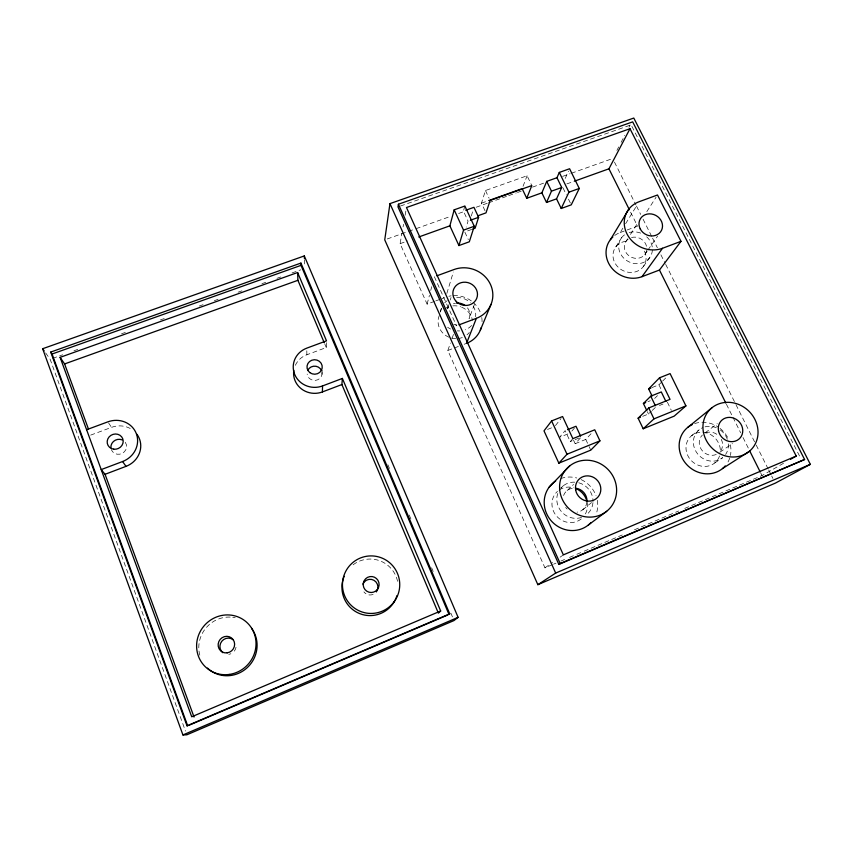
<?xml version="1.0" encoding="UTF-8"?>
<svg xmlns="http://www.w3.org/2000/svg" width="853" height="853" viewBox="0 0 853 853"><rect width="100%" height="100%" fill="white"/><g stroke="black" fill="none" stroke-linecap="round" stroke-linejoin="round"><path stroke-width="0.64" stroke-dasharray="4.26 3.2" d="M322.029 374.328L322.146 369.296M295.341 365.308A20.994 19.982 1.8 0 1 306.888 354.752L326.283 347.544L326.464 341.957M434.54 301.354L427.108 304.116L400.1 243.67L401.923 233.349M403.064 226.887L403.512 224.307M405.111 215.276L406.252 208.814M427.108 304.116L429.411 295.405M430.733 290.425L431.725 286.693M464.864 206.031L463.414 211.086L468.052 221.098L466.228 227.122M440.34 312.059L441.385 308.562M446.844 293.443L453.348 272.022M471.325 215.948L473.202 209.785M447.59 308.445L448.742 304.809M450.267 299.968L451.034 297.548M484.994 210.723L481.455 203.163L485.464 190.518L527.09 175.761L531.814 185.57M552.317 564.707L544.96 567.842L447.825 350.466L450.427 343.077M452.154 338.14L453.465 334.44M474.439 304.425L469.086 318.638A11.835 11.057 19 0 0 467.305 307.581M523.038 186.317L527.09 175.761M565.208 178.416L568.503 171.165M616.9 150.427L618.713 146.961M621.123 142.334L624.737 135.403M628.97 127.31L630.175 124.996M614.746 235.449A25.526 23.01 28.7 0 1 620.184 232.549L622.893 228.146M625.601 223.742L637.106 205.019M615.866 246.858L621.592 237.678M626.241 241.015L627.648 238.819M630.463 234.415L637.479 223.401M646.809 211.661L656.085 197.203M644.889 254.429L647.128 251.208M647.875 250.142L657.567 236.185M643.301 266.626L649.57 257.787M555.442 425.583L561.007 418.556M571.862 431.074L574.346 428.185M567.842 433.953L559.589 437.28L565.155 430.626L570.241 441.587L572.853 438.645M573.515 440.137L575.167 443.709L581.096 437.194L570.241 441.587M575.167 443.709L585.766 439.412L592.046 432.674M652.065 387.539L658.9 384.799L661.704 381.995M662.632 381.067L667.291 376.397M563.279 485.762L560.794 488.193A18.585 17.625 44.7 0 1 575.274 482.18M654.656 398.415L657.492 395.643M567.149 490.55L573.557 484.472M642.714 416.328L648.472 414.004L651.276 411.338M652.214 410.453L655.957 406.913M582.727 509.806L591.502 502.598M691.74 435.595L699.215 429.752M705.132 432.855L717.256 423.621M544.96 567.842L552.541 562.5M560.122 557.158L563.364 554.866M719.793 452.271L732.46 443.581M714.707 462.976L722.672 457.656A18.254 16.665 43.4 0 1 696.464 452.293A18.254 16.665 43.4 0 1 702.979 427.545M684.746 508.399L762.006 475.558L784.824 462.561M553.544 564.196L555.996 563.151M560.901 561.061L564.579 559.493M569.484 557.414L575.615 554.802M576.841 554.279L582.972 551.678M584.198 551.155L622.21 534.991M634.472 529.777L678.615 511.011M659.476 405.484L662.984 404.066M647.981 401.646L650.274 400.729M547.551 429.432L552.286 427.534M447.825 350.466L458.338 346.467M464.181 344.249L466.516 343.364M435.776 300.896L440.734 299.062M441.971 298.603L444.456 297.686M620.184 232.549L637.543 226.12L629.962 210.915M90.685 435.115L111.53 427.364A22.253 20.803 -21.9 0 1 132.215 429.699M471.666 229.446L464.778 231.931L468.318 239.597M52.641 358.367L62.674 354.784M73.955 350.764L77.708 349.421M121.584 333.768L125.338 332.425M160.428 319.896L164.192 318.564M199.282 306.035L203.046 304.692M214.327 300.672L218.091 299.328M238.136 292.174L241.9 290.83M261.956 283.676L265.709 282.332M276.99 278.302L280.754 276.969M292.035 272.939L300.81 269.804M387.251 238.957L407.286 231.813M408.544 231.366L414.803 229.126M416.061 228.679L451.12 216.172M458.637 213.485L464.896 211.256M476.166 207.236L487.436 203.206M488.694 202.758L501.212 198.291M502.47 197.843L507.482 196.062M508.729 195.614L516.246 192.927M517.494 192.479L521.258 191.147M532.528 187.116L543.798 183.096M562.585 176.4L570.092 173.713M571.35 173.266L612.678 158.519M400.1 243.67L407.563 240.994M566.861 183.896L573.056 181.678M481.455 203.163L488.854 200.53M400.494 206.021L631.124 124.847L800.818 458.551M45.646 352.939L50.135 359.262L185.464 731.053M108.587 422.949L111.53 427.364M614.459 162.091L635.901 204.901M636.498 206.085L640.667 214.412M643.055 219.168L651.98 237.006M652.577 238.19L657.343 247.711M660.915 254.844L665.084 263.161M665.681 264.355L735.371 403.49M735.968 404.674L755.619 443.923M756.216 445.106L768.126 468.894M768.724 470.078L771.112 474.833M771.698 476.027L772.893 478.405M726.436 404.279L732.364 416.157M732.962 417.341L740.66 432.791M743.038 437.536L748.966 449.424M760.812 473.18L762.006 475.558M563.012 187.927L566.307 194.697M568.503 199.207L570.7 203.718M658.9 384.799L661.736 390.61M667.387 402.211L671.343 410.336M647.342 411.668L648.472 414.004M485.464 190.518L489.1 198.227M585.766 439.412L588.549 445.373M589.103 446.567L590.766 450.139M434.358 276.735L456.494 325.814M387.88 464.746L389.448 468.425M409.227 515.052L411.828 521.183M431.618 567.799L433.185 571.478M450.885 613.19L452.453 616.868M324.737 343.876L326.283 347.544M304.382 259.685L304.521 265.955M306.803 350.786L306.888 354.752M353.099 564.793A28.277 28.128 -82 0 1 397.754 582.258M199.815 655.2A29.812 28.682 -50 0 1 230.267 617.082M232.762 617.295A29.812 28.682 -50 0 1 235.225 617.732M322.05 372.462A7.496 7.133 1.8 0 1 315.482 380.374A7.496 7.133 1.8 0 1 307.155 374.083M125.252 442.291A7.944 7.432 -21.9 0 1 122.278 453.338A7.944 7.432 -21.9 0 1 111.295 449.584M236.004 647.246A8.285 7.965 -50 0 1 232.73 652.662M230.864 653.739A8.285 7.965 -50 0 1 228.807 654.304M373.113 594.402A7.858 7.816 -82.1 0 1 363.911 591.918M646.67 250.313A11.505 10.353 28.7 0 1 630.1 256.54A11.505 10.353 28.7 0 1 628.192 239.117M631.54 237.518A11.505 10.353 28.7 0 1 646.595 246.634M716.232 454.489A12.166 11.11 43.4 0 1 701.571 449.83A12.166 11.11 43.4 0 1 702.382 435.03M705.623 432.908A12.166 11.11 43.4 0 1 717.256 434.561M721.297 439.359A12.166 11.11 43.4 0 1 719.463 452.346M456.824 325.185A11.835 11.057 19 0 1 453.839 324.375M447.622 308.786A11.835 11.057 19 0 1 448.699 307.165M453.455 303.775A11.835 11.057 19 0 1 455.395 303.241M586.949 501.82A12.39 11.75 44.7 0 1 577.054 512.173M567.17 509.028A12.39 11.75 44.7 0 1 565.678 507.46M563.566 495.465A12.39 11.75 44.7 0 1 572.8 488.215M448.891 296.268A26.23 24.566 19 0 1 451.098 295.852M453.316 295.628A26.23 24.566 19 0 1 471.442 301.002M473.202 302.41A26.23 24.566 19 0 1 480.815 313.701M481.753 317.497A26.23 24.566 19 0 1 481.924 323.948M694.63 423.6A26.965 24.673 43.6 0 1 718.194 427.054M720.071 428.419A26.965 24.673 43.6 0 1 728.099 438.314M730.371 444.808A26.965 24.673 43.6 0 1 730.424 455.481M729.731 458.018A26.965 24.673 43.6 0 1 727.556 462.763M560.762 478.544A27.456 26.07 45 0 1 576.724 477.979M581.138 479.589A27.456 26.07 45 0 1 596.044 495.774M597.292 500.316A27.456 26.07 45 0 1 596.194 514.039M581.192 518.955A18.212 17.295 45.1 0 1 556.497 516.001A18.212 17.295 45.1 0 1 557.457 491.349M559.227 489.963A18.212 17.295 45.1 0 1 573.536 487.703M587.184 502.556A18.212 17.295 45.1 0 1 584.934 514.732M581.565 517.408A18.585 17.625 44.7 0 1 561.05 511.15A18.585 17.625 44.7 0 1 559.44 490.006M578.782 482.787A18.585 17.625 44.7 0 1 593.016 501.479M592.963 502.652A18.585 17.625 44.7 0 1 586.629 514.636M705.079 426.841A18.254 16.665 43.4 0 1 716.296 427.716M720.412 430.029A18.254 16.665 43.4 0 1 727.385 439.37M728.355 443.88A18.254 16.665 43.4 0 1 725.626 454.457M719.537 455.982A17.892 16.378 43.6 0 1 691.484 460.801A17.892 16.378 43.6 0 1 696.698 432.961A17.892 16.378 43.6 0 1 720.348 451.674M646.702 236.814A17.263 15.525 28.7 0 1 647.672 259.834A17.263 15.525 28.7 0 1 623.276 257.659A17.263 15.525 28.7 0 1 624.524 234.831M629.194 232.538A17.263 15.525 28.7 0 1 641.04 233.232M644.42 251.145A16.932 15.279 28.8 0 1 634.803 272.032A16.932 15.279 28.8 0 1 613.275 258.406A16.932 15.279 28.8 0 1 628.586 241.122M469.299 332.457A17.401 16.314 19 0 1 467.028 334.771M462.305 337.521A17.401 16.314 19 0 1 457.954 338.556M455.683 338.652A17.401 16.314 19 0 1 450.085 337.66M449.019 337.255A17.401 16.314 19 0 1 439.284 315.546M444.626 308.946A17.401 16.314 19 0 1 448.486 306.899M452.815 305.886A17.401 16.314 19 0 1 460.609 306.792M461.676 307.187A17.401 16.314 19 0 1 472.445 320.376M471.645 325.462A17.742 16.591 19 0 1 465.216 329.78M459.639 330.911A17.742 16.591 19 0 1 457.315 330.868M450.619 329.034A17.742 16.591 19 0 1 447.633 327.232M440.617 311.59A17.742 16.591 19 0 1 441.353 308.413M444.69 302.868A17.742 16.591 19 0 1 447.175 300.693M456.664 297.505A17.742 16.591 19 0 1 470.323 302.634M473.191 306.142A17.742 16.591 19 0 1 475.643 316.698"/><path stroke-width="1.28" d="M293.816 370.319A20.994 19.982 1.8 0 0 301.546 388.989A20.994 19.982 1.8 0 0 322.402 391.932L322.551 385.929L342.384 378.433L440.67 610.993L438.378 613.158L341.893 384.543L342.384 378.433M389.96 203.622L384.746 239.853L537.859 584.689L775.281 483.161L810.35 464.341L633.79 118.055L389.96 203.622L555.676 573.077L537.859 584.689M398.415 204.23L397.988 206.906L558.854 564.43L804.603 459.5L632.681 121.872L398.415 204.23L560.197 563.513L558.854 564.43M449.872 225.832L454.169 209.838L464.864 206.031L474.257 226.269L469.321 241.794L458.925 245.557L449.872 225.832L418.759 236.985M458.925 245.557L463.542 230.129L454.169 209.838M465.749 210.254L473.959 207.322L478.608 217.302L475.121 228.199L472.818 229.03M466.986 342.17L476.369 318.329A27.925 25.963 19 0 0 490.518 284.529A27.925 25.963 19 0 0 454.116 269.495L436.832 275.828M556.977 177.712L561.732 187.489L556.551 198.845L561.221 208.484L571.254 204.848L579.272 188.46L569.601 168.755L559.301 172.423L556.977 177.712L546.73 181.369L541.868 192.853L526.738 198.28L531.814 185.57L490.134 200.434L485.997 212.877L477.691 215.862M480.324 330.164L491.019 304.393M541.868 192.853L546.506 202.47L551.475 191.168L561.732 187.489M561.221 208.484L568.94 192.17L579.272 188.46M574.293 181.231L608.946 168.809L629.994 128.718L796.233 456.067L790.528 459.309M610.407 239.65L628.81 209.166M612.87 236.985A25.526 23.01 28.7 0 0 610.897 266.936A25.526 23.01 28.7 0 0 642 276.671L662.504 248.287L680.982 241.335L657.503 194.985L639.132 201.713A27.115 24.215 28.5 0 0 626.955 233.861A27.115 24.215 28.5 0 0 662.504 248.287M642 276.671L659.454 270.038L680.982 241.335M551.614 420.934L544.001 430.85L558.843 463.158L590.766 450.139L599.936 440.852L594.744 429.795L572.853 438.645L562.596 416.541L551.614 420.934L567 454.244L558.843 463.158M549.097 487.223L569.772 465.855M652.023 395.867L648.653 388.915L659.518 377.815L670.085 373.593L685.919 405.889L674.169 416.147L643.194 428.771L638.119 418.194L648.728 407.969L670.031 399.353L659.518 377.815M646.777 410.496L643.407 403.49L650.764 396.187L661.288 391.954L665.916 401.454M643.194 428.771L653.984 418.866L685.919 405.889M300.938 263.076L449.723 613.84L449.009 614.459L301.002 265.368L300.938 263.076L50.722 352.076L186.999 725.807L187.703 725.828L52.076 354.016L50.722 352.076M687.849 427.321L712.063 407.67M458.104 617.337L454.009 620.547L186.828 734.806L182.926 734.945L42.65 348.728L304.308 255.921L458.104 617.337L182.926 734.945M588.314 525.053L606.696 511.278A29.301 27.659 43.8 0 0 597.548 462.401A29.301 27.659 43.8 0 0 560.069 492.32A29.301 27.659 43.8 0 0 606.696 511.278M722.47 468.596L749.137 451.482A28.746 26.091 42.8 0 0 738.719 404.471A28.746 26.091 42.8 0 0 703.597 433.047A28.746 26.091 42.8 0 0 749.137 451.482M186.999 725.807L449.723 613.84M188.918 725.306L447.782 614.981M555.676 573.077L810.35 464.341M796.233 456.067L563.364 554.866L406.476 207.524L629.994 128.718M440.67 610.993L191.722 716.787L60.105 357.354L297.622 272.523L326.496 340.837L306.76 348.152A21.368 20.301 2.1 0 0 294.733 374.499A21.368 20.301 2.1 0 0 322.551 385.929M560.197 563.513L804.603 459.5M567 454.244L599.936 440.852M638.119 418.194L640.422 417.266M643.407 403.49L645.7 402.573M648.653 388.915L650.935 387.998M567.565 429.656L575.999 426.265L580.594 436.107M86.611 429.72L107.851 421.851A22.668 21.154 -21.6 0 1 136.373 433.772A22.668 21.154 -21.6 0 1 122.576 461.526L101.208 469.598L105.058 474.311L194.047 717.053M105.058 474.311L126.02 466.356A22.253 20.803 -21.9 0 0 136.917 434.241M322.402 391.932L341.893 384.543M458.978 324.876L476.369 318.329M470.398 220.255L478.608 217.302M463.542 230.129L474.257 226.269M546.506 202.47L556.551 198.845M60.105 357.354L64.593 363.932L297.91 280.306L297.622 272.523M52.076 354.016L301.002 265.368M488.854 200.53L520.906 189.099M122.576 461.526L126.02 466.356M42.65 348.728L44.143 350.828M608.946 168.809L629.375 209.742M659.454 270.038L725.839 403.085M749.552 450.608L760.226 471.986M559.301 172.423L568.94 192.17M546.73 181.369L551.475 191.168M650.764 396.187L655.381 405.719M648.728 407.969L653.984 418.866M522.143 188.662L526.738 198.28M297.91 280.306L324.215 342.65M64.593 363.932L88.392 428.867M304.308 255.921L304.361 258.427M396.944 595.65A28.277 28.128 -82 0 1 360.403 613.883A28.277 28.128 -82 0 1 344.164 576.319M251.592 628.352A29.812 28.682 -50 0 1 246.912 667.952A29.812 28.682 -50 0 1 207.471 668.08M307.73 370.426A7.496 7.133 1.8 0 1 321.57 370.66M110.89 447.676A7.944 7.432 -21.9 0 1 122.171 439.892M222.857 652.716A8.285 7.965 -50 0 1 221.759 641.296A8.285 7.965 -50 0 1 233.146 639.739M362.909 584.124A7.858 7.816 -82.1 0 1 374.041 580.349A7.858 7.816 -82.1 0 1 376.322 591.918M456.398 303.092A11.835 11.057 19 0 1 465.098 305.481M575.946 488.247A12.39 11.75 44.7 0 1 586.992 500.775M481.167 327.733A26.23 24.566 19 0 1 466.516 343.364M725.263 465.887A26.965 24.673 43.6 0 1 685.343 462.976A26.965 24.673 43.6 0 1 692.231 424.581M590.83 522.74A27.456 26.07 45 0 1 550.867 520.415A27.456 26.07 45 0 1 555.676 481.049M575.754 488.46A18.212 17.295 45.1 0 1 586.939 501.415M393.787 602.229A28.778 28.65 -83.9 0 0 374.915 556.156A28.778 28.65 -83.9 0 0 344.601 595.639A28.778 28.65 -83.9 0 0 393.787 602.229M377.463 589.37A7.997 7.954 -83.9 0 0 372.207 576.575A7.997 7.954 -83.9 0 0 363.794 587.546A7.997 7.954 -83.9 0 0 377.463 589.37M229.297 674.424A30.377 29.215 -49.6 0 0 250.419 626.422A30.377 29.215 -49.6 0 0 199.218 633.598A30.377 29.215 -49.6 0 0 229.297 674.424M227.186 652.854A8.434 8.114 -49.6 0 0 233.093 639.537A8.434 8.114 -49.6 0 0 218.858 641.499A8.434 8.114 -49.6 0 0 227.186 652.854M309.895 372.654A7.634 7.25 2.1 0 0 322.167 368.038A7.634 7.25 2.1 0 0 311.782 360.233A7.634 7.25 2.1 0 0 309.895 372.654M113.673 449.179A8.093 7.56 -21.6 0 0 122.757 438.773A8.093 7.56 -21.6 0 0 109.109 436.917A8.093 7.56 -21.6 0 0 113.673 449.179M640.208 228.86A12.049 10.758 28.5 0 0 660.553 231.888A12.049 10.758 28.5 0 0 651.511 213.986A12.049 10.758 28.5 0 0 640.208 228.86M718.567 430.989A12.774 11.601 42.8 0 0 738.783 439.242A12.774 11.601 42.8 0 0 734.22 418.343A12.774 11.601 42.8 0 0 718.567 430.989M455.577 300.704A12.411 11.537 19 0 0 476.667 298.497A12.411 11.537 19 0 0 463.286 282.258A12.411 11.537 19 0 0 455.577 300.704M575.679 490.091A13.019 12.294 43.8 0 0 596.375 498.589A13.019 12.294 43.8 0 0 592.387 476.848A13.019 12.294 43.8 0 0 575.679 490.091"/></g></svg>
